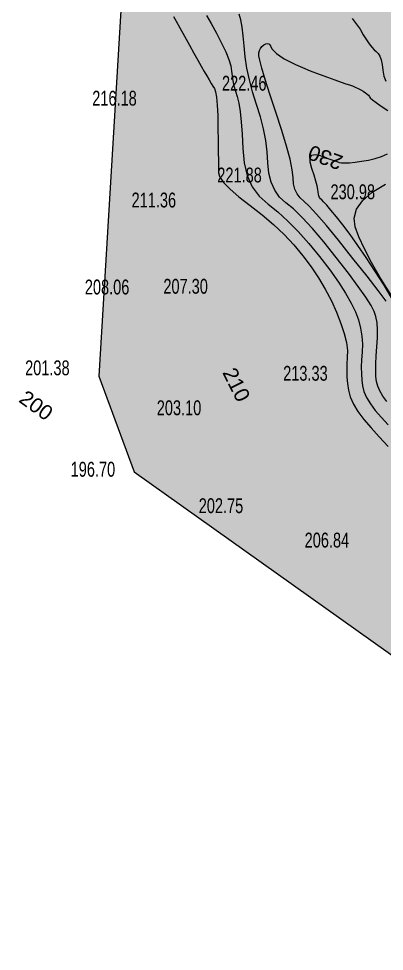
# Model space of a CAD drawing. Header units: metres. Extents: x 431726 to 434411, y 2469261 to 2472412.
# Drawn here: x 431726.5 to 431824.7, y 2470141.2 to 2470392 of the extents above; entities that cross this region are included whole.
import ezdxf
from ezdxf.enums import TextEntityAlignment as Align

# ---------------------------------------------------------------- set-up
doc = ezdxf.new("R2010")
doc.units = ezdxf.units.M
doc.header["$MEASUREMENT"] = 0
for name, color, linetype, lineweight in [('CAO DO', 8, 'Continuous', 18), ('MH_DongMuc', 8, 'Continuous', 18), ('MH_DongMuc_Con', 8, 'Continuous', 18), ('ranh gioi thuc vat-ks', 8, 'RAO_T_VAT', 18), ('thuc vat-ks', 8, 'Continuous', 18)]:
    doc.layers.add(name, color=color, linetype=linetype, lineweight=lineweight)
doc.styles.get("Standard").update_dxf_attribs({"font": 'arial.ttf'})
doc.linetypes.add('RAO_T_VAT', pattern='A,0,[133,ltypeshp.shx,S=0.34,R=0,X=-0.17,Y=0],-2,[133,ltypeshp.shx,S=0.08,R=0,X=0,Y=0],-1.5,[133,ltypeshp.shx,S=0.08,R=0,X=0,Y=0],-1.5,[133,ltypeshp.shx,S=0.08,R=0,X=0,Y=0],-2', length=7)

msp = doc.modelspace()

# ---------------------------------------------------------------- hatches: boundary and pattern name
at = {"layer": 'thuc vat-ks'}
h = msp.add_hatch(dxfattribs=at)
h.set_pattern_fill('217B', color=8, scale=20, style=0, pattern_type=2)
h.set_pattern_definition([(0, (14.8, 7.6), (0, 20), [0, -20]), (0, (14.76, 7.848), (0, 20), [0, -20]), (0, (14.648, 8.07), (0, 20), [0, -20]), (0, (14.47, 8.248), (0, 20), [0, -20]), (0, (14.248, 8.36), (0, 20), [0, -20]), (0, (14, 8.4), (0, 20), [0, -20]), (0, (13.752, 8.36), (0, 20), [0, -20]), (0, (13.53, 8.248), (0, 20), [0, -20]), (0, (13.352, 8.07), (0, 20), [0, -20]), (0, (13.24, 7.848), (0, 20), [0, -20]), (0, (13.2, 7.6), (0, 20), [0, -20]), (0, (13.24, 7.352), (0, 20), [0, -20]), (0, (13.352, 7.13), (0, 20), [0, -20]), (0, (13.53, 6.952), (0, 20), [0, -20]), (0, (13.752, 6.84), (0, 20), [0, -20]), (0, (14, 6.8), (0, 20), [0, -20]), (0, (14.248, 6.84), (0, 20), [0, -20]), (0, (14.47, 6.952), (0, 20), [0, -20]), (0, (14.648, 7.13), (0, 20), [0, -20]), (0, (14.76, 7.352), (0, 20), [0, -20]), (0, (6.76, 15.352), (0, 20), [0, -20]), (0, (6.648, 15.13), (0, 20), [0, -20]), (0, (6.47, 14.952), (0, 20), [0, -20]), (0, (6.248, 14.84), (0, 20), [0, -20]), (0, (6, 14.8), (0, 20), [0, -20]), (0, (5.752, 14.84), (0, 20), [0, -20]), (0, (5.53, 14.952), (0, 20), [0, -20]), (0, (5.352, 15.13), (0, 20), [0, -20]), (0, (5.24, 15.352), (0, 20), [0, -20]), (0, (5.2, 15.6), (0, 20), [0, -20]), (0, (5.24, 15.848), (0, 20), [0, -20]), (0, (5.352, 16.07), (0, 20), [0, -20]), (0, (5.53, 16.248), (0, 20), [0, -20]), (0, (5.752, 16.36), (0, 20), [0, -20]), (0, (6, 16.4), (0, 20), [0, -20]), (0, (6.248, 16.36), (0, 20), [0, -20]), (0, (6.47, 16.248), (0, 20), [0, -20]), (0, (6.648, 16.07), (0, 20), [0, -20]), (0, (6.76, 15.848), (0, 20), [0, -20]), (0, (6.8, 15.6), (0, 20), [0, -20]), (0, (14, 4), (0, 20), [1.086, -18.914]), (0, (6, 12), (0, 20), [1.086, -18.914]), (90, (14, 4), (-20, 1e-15), [2.8, -17.2]), (90, (6, 12), (-20, 1e-15), [2.8, -17.2])])
h.paths.add_polyline_path([(432180.37, 2469969.08), (432429.02, 2469783.26), (432507.91, 2469731.41), (432528.24, 2469733.83), (432561.32, 2469754.44), (432634.45, 2469865.28), (432626.68, 2469886.61), (432562.6, 2469916.67), (432524.68, 2469951), (432448.67, 2469998.66), (432422.73, 2470028.05), (432390.35, 2470047.11), (432340.88, 2470081.61), (432300.67, 2470135.95), (432281.32, 2470179.79), (432245.98, 2470231.97), (432226.01, 2470235.7), (432198.53, 2470248.97), (432169.01, 2470281.63), (432135.72, 2470306.95), (432118.88, 2470332.48), (432111.38, 2470356.64), (432122.51, 2470374.06), (432141.75, 2470385.47), (432184.43, 2470371.88), (432214.97, 2470334.67), (432223.22, 2470335.2), (432255.46, 2470343.98), (432289.82, 2470344.51), (432358.98, 2470361.66), (432400, 2470358.21), (432466.08, 2470360.85), (432480.43, 2470365.76), (432484.96, 2470377.07), (432474.39, 2470394.04), (432458.53, 2470408.75), (432465.15, 2470430.58), (432487.2, 2470448.37), (432513.5, 2470448.79), (432530.47, 2470450.49), (432549.56, 2470459.81), (432561.86, 2470474.21), (432559.74, 2470484.38), (432508.41, 2470502.6), (432469.79, 2470511.59), (432437.55, 2470512.86), (432411.67, 2470528.11), (432386.16, 2470541.75), (432337.39, 2470576.91), (432323.39, 2470575.22), (432311.09, 2470546.41), (432288.89, 2470537.59), (432213.66, 2470523.31), (432153.15, 2470530.87), (432102.61, 2470541.48), (432026.55, 2470585.55), (431977.33, 2470634.42), (431946.37, 2470644.7), (431929.46, 2470656.95), (431904.93, 2470681.45), (431839.26, 2470741.82), (431812.41, 2470756.38), (431793.18, 2470759.36), (431774.95, 2470753.07), (431760.09, 2470497.2), (431748.02, 2470295.86), (431757.52, 2470270.11)])

# ---------------------------------------------------------------- linework, layer by layer
at = {"layer": 'MH_DongMuc', "color": 8, "lineweight": 0, "elevation": 230}
for points in [[(431826.97, 2470316.45), (431824.71, 2470320.33), (431822.23, 2470324.23), (431819.88, 2470327.79), (431817.65, 2470331.03), (431815.56, 2470333.95), (431813.59, 2470336.54), (431811.85, 2470338.75), (431810.4, 2470340.53), (431809.27, 2470341.88), (431808.44, 2470342.8), (431807.92, 2470343.28), (431807.59, 2470343.58), (431807.33, 2470343.94), (431807.14, 2470344.36), (431807.02, 2470344.84), (431806.97, 2470345.39), (431806.89, 2470346.1), (431806.68, 2470347.09), (431806.34, 2470348.36), (431805.87, 2470349.9), (431805.28, 2470351.73), (431804.84, 2470353.44), (431804.83, 2470354.64), (431805.27, 2470355.33), (431806.15, 2470355.52), (431807.46, 2470355.2), (431808.89, 2470354.67)], [(431808.89, 2470354.67), (431810.12, 2470354.22), (431811.14, 2470353.86), (431811.96, 2470353.58), (431812.58, 2470353.38), (431813.23, 2470353.27), (431814.17, 2470353.24), (431815.38, 2470353.3), (431816.87, 2470353.44), (431818.63, 2470353.67), (431820.5, 2470354), (431822.29, 2470354.44), (431824, 2470354.98), (431825.63, 2470355.64)]]:
    msp.add_lwpolyline(points, dxfattribs=at)
at = {"layer": 'MH_DongMuc_Con', "color": 8, "lineweight": 0}
for points, elevation in [([(431768.11, 2470392.65), (431768.84, 2470391.34), (431769.82, 2470389.56), (431771.06, 2470387.3), (431772.36, 2470384.93), (431773.54, 2470382.8), (431774.6, 2470380.9), (431775.53, 2470379.25), (431776.34, 2470377.84), (431777.05, 2470376.62), (431777.67, 2470375.55), (431778.22, 2470374.63), (431778.7, 2470373.86), (431779.09, 2470373.24), (431779.41, 2470372.38), (431779.67, 2470370.89), (431779.86, 2470368.75), (431779.99, 2470365.99), (431780.05, 2470362.59), (431780.09, 2470359.13), (431780.12, 2470356.21), (431780.15, 2470353.81), (431780.18, 2470351.94), (431780.21, 2470350.6), (431780.57, 2470349.39), (431781.6, 2470347.9), (431783.29, 2470346.14), (431785.65, 2470344.1), (431788.67, 2470341.78), (431791.93, 2470339.28), (431794.97, 2470336.68), (431797.81, 2470333.97), (431800.43, 2470331.17), (431802.85, 2470328.27), (431805.06, 2470325.3), (431807.08, 2470322.29), (431808.89, 2470319.25), (431810.51, 2470316.17), (431811.93, 2470313.06), (431813.1, 2470310.07), (431813.97, 2470307.36), (431814.54, 2470304.92), (431814.82, 2470302.77), (431814.8, 2470300.89), (431814.68, 2470299.14), (431814.65, 2470297.39), (431814.71, 2470295.64), (431814.87, 2470293.87), (431815.11, 2470292.11), (431815.59, 2470290.28), (431816.43, 2470288.36), (431817.64, 2470286.33), (431819.22, 2470284.19), (431821.17, 2470281.96), (431823.38, 2470279.56), (431825.76, 2470276.95)], 222), ([(431776.98, 2470392.91), (431778.18, 2470390.77), (431779.62, 2470388.16), (431781.02, 2470385.48), (431782.14, 2470383.12), (431782.95, 2470381.06), (431783.48, 2470379.33), (431783.71, 2470377.91), (431783.84, 2470376.63), (431784.05, 2470375.3), (431784.34, 2470373.93), (431784.71, 2470372.52), (431785.16, 2470371.07), (431785.62, 2470369.33), (431786, 2470367.07), (431786.31, 2470364.29), (431786.53, 2470360.98), (431786.68, 2470357.15), (431787.05, 2470353.28), (431787.91, 2470349.84), (431789.27, 2470346.84), (431791.13, 2470344.28), (431793.49, 2470342.16), (431796.13, 2470340.07), (431798.83, 2470337.61), (431801.61, 2470334.78), (431804.44, 2470331.59), (431807.34, 2470328.03), (431810.07, 2470324.44), (431812.4, 2470321.16), (431814.33, 2470318.19), (431815.86, 2470315.53), (431816.98, 2470313.18), (431817.8, 2470310.99), (431818.38, 2470308.8), (431818.74, 2470306.63), (431818.88, 2470304.48), (431818.78, 2470302.33), (431818.62, 2470300.25), (431818.55, 2470298.31), (431818.57, 2470296.49), (431818.68, 2470294.81), (431818.88, 2470293.26), (431819.28, 2470291.73), (431819.98, 2470290.12), (431821, 2470288.42), (431822.32, 2470286.63), (431823.95, 2470284.76), (431825.8, 2470282.75)], 224), ([(431825.42, 2470289.07), (431824.35, 2470290.51), (431823.53, 2470291.89), (431822.96, 2470293.19), (431822.64, 2470294.42), (431822.49, 2470295.75), (431822.43, 2470297.35), (431822.45, 2470299.22), (431822.56, 2470301.36), (431822.76, 2470303.77), (431822.93, 2470306.18), (431822.94, 2470308.35), (431822.8, 2470310.25), (431822.5, 2470311.9), (431822.04, 2470313.29), (431821.21, 2470314.89), (431819.77, 2470317.13), (431817.72, 2470320.03), (431815.08, 2470323.59), (431811.83, 2470327.8), (431808.45, 2470332.01), (431805.4, 2470335.6), (431802.7, 2470338.54), (431800.33, 2470340.85), (431798.3, 2470342.53), (431796.62, 2470344.05), (431795.29, 2470345.88), (431794.32, 2470348.02), (431793.7, 2470350.47), (431793.45, 2470353.23), (431793.26, 2470356.2), (431792.86, 2470359.25), (431792.25, 2470362.41), (431791.43, 2470365.65), (431790.4, 2470368.99), (431789.35, 2470372.32), (431788.5, 2470375.56), (431787.83, 2470378.7), (431787.35, 2470381.75), (431787.06, 2470384.69), (431786.83, 2470387.4), (431786.53, 2470389.73), (431786.16, 2470391.69), (431785.71, 2470393.26)], 226), ([(431816.13, 2470392.11), (431817.22, 2470390.65), (431818.21, 2470389.19), (431819.1, 2470387.73), (431819.91, 2470386.37), (431820.66, 2470385.24), (431821.36, 2470384.33), (431822, 2470383.63), (431822.58, 2470383.16), (431823.09, 2470382.67), (431823.52, 2470381.92), (431823.88, 2470380.92), (431824.15, 2470379.67), (431824.35, 2470378.16), (431824.62, 2470376.6), (431825.12, 2470375.2)], 226), ([(431825.2, 2470316.08), (431823.05, 2470318.91), (431820.09, 2470322.73), (431816.32, 2470327.56), (431812.46, 2470332.43), (431809.2, 2470336.41), (431806.56, 2470339.48), (431804.53, 2470341.64), (431803.11, 2470342.91), (431802.1, 2470343.81), (431801.31, 2470344.91), (431800.73, 2470346.19), (431800.36, 2470347.65), (431800.21, 2470349.31), (431799.99, 2470351.41), (431799.42, 2470354.22), (431798.5, 2470357.74), (431797.24, 2470361.97), (431795.63, 2470366.91), (431794.02, 2470371.75), (431792.76, 2470375.69), (431791.84, 2470378.72), (431791.27, 2470380.85), (431791.05, 2470382.08), (431791.06, 2470382.81), (431791.19, 2470383.47), (431791.46, 2470384.04), (431791.84, 2470384.55), (431792.35, 2470384.97), (431792.89, 2470385.26), (431793.34, 2470385.36), (431793.72, 2470385.27), (431794.02, 2470385), (431794.23, 2470384.53), (431794.52, 2470383.95), (431795.02, 2470383.34), (431795.75, 2470382.69), (431796.69, 2470382), (431797.85, 2470381.27), (431799.24, 2470380.51), (431800.87, 2470379.72), (431802.74, 2470378.89), (431804.85, 2470378.02), (431807.19, 2470377.11), (431809.5, 2470376.26), (431811.47, 2470375.54), (431813.11, 2470374.96), (431814.41, 2470374.51), (431815.39, 2470374.2), (431816.19, 2470373.93), (431816.95, 2470373.63), (431817.69, 2470373.29), (431818.39, 2470372.92), (431819.07, 2470372.51), (431819.66, 2470372.1), (431820.13, 2470371.74), (431820.46, 2470371.44), (431820.67, 2470371.19), (431820.75, 2470370.99), (431820.96, 2470370.7), (431821.56, 2470370.19), (431822.53, 2470369.46), (431823.9, 2470368.5), (431825.65, 2470367.32)], 228), ([(431826.63, 2470317.54), (431823.75, 2470322.25), (431821.33, 2470326.45), (431819.39, 2470330.15), (431817.91, 2470333.34), (431816.9, 2470336.01), (431816.61, 2470338.41), (431817.28, 2470340.77), (431818.91, 2470343.07), (431821.5, 2470345.33), (431825.06, 2470347.55)], 232)]:
    msp.add_lwpolyline(points, dxfattribs=dict(at, elevation=elevation))
at = {"layer": 'ranh gioi thuc vat-ks', "color": 8, "lineweight": 0, "ltscale": 3}
msp.add_lwpolyline([(432213.66, 2470523.31), (432153.15, 2470530.87), (432102.61, 2470541.48), (432026.55, 2470585.55), (431977.33, 2470634.42), (431946.37, 2470644.7), (431929.46, 2470656.95), (431904.93, 2470681.45), (431839.26, 2470741.82), (431812.41, 2470756.38), (431793.18, 2470759.36), (431774.95, 2470753.07), (431760.09, 2470497.2), (431748.02, 2470295.86), (431757.52, 2470270.11), (432180.37, 2469969.08)], dxfattribs=at)

# ---------------------------------------------------------------- texts
at = {"layer": 'CAO DO', "color": 8, "lineweight": 0, "width": 0.7}
for s, p in [('222.46', (431781.12, 2470372.67, 222.46)), ('216.18', (431746.26, 2470368.64, 216.18)), ('221.88', (431779.86, 2470347.98, 221.88)), ('230.98', (431810.28, 2470343.47, 230.98)), ('211.36', (431756.83, 2470341.25, 211.36)), ('208.06', (431744.27, 2470317.85, 208.06)), ('207.30', (431765.37, 2470318.05, 207.3)), ('201.38', (431728.22, 2470296.11, 201.38)), ('213.33', (431797.56, 2470294.64, 213.33)), ('203.10', (431763.6, 2470285.37, 203.1)), ('196.70', (431740.46, 2470268.83, 196.7)), ('202.75', (431774.87, 2470259.03, 202.74)), ('206.84', (431803.33, 2470249.78, 206.84))]:
    msp.add_text(s, height=4, dxfattribs=at).set_placement(p)
at = {"layer": 'MH_DongMuc', "color": 8, "lineweight": 0}
for s, rotation, p in [('230', 159.9578, (431808.89, 2470354.67, 230)), ('210', 296.645, (431785.03, 2470293.59, 210)), ('200', 324.1304, (431731.21, 2470288.02, 200))]:
    msp.add_text(s, height=4, rotation=rotation, dxfattribs=at).set_placement(p, align=Align.MIDDLE)

doc.saveas('drawing.dxf')
